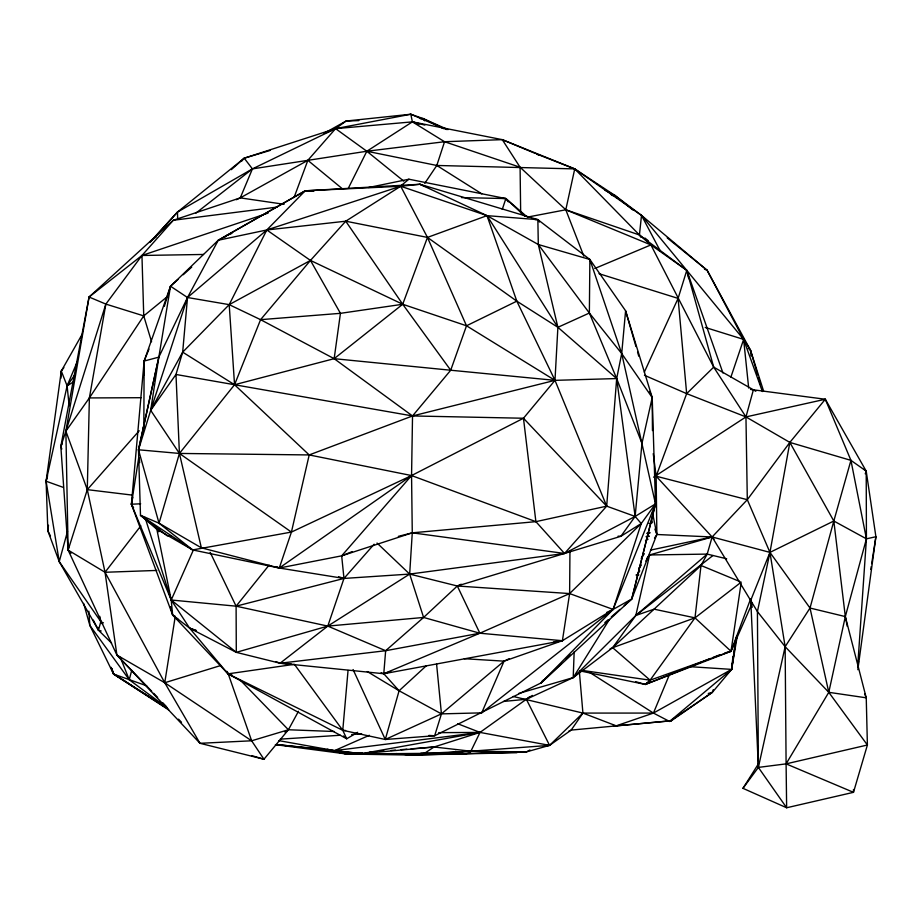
<?xml version="1.0" encoding="UTF-8"?>
<svg xmlns="http://www.w3.org/2000/svg" width="922" height="922" viewBox="0 0 922 922"><rect width="100%" height="100%" fill="white"/><g stroke="black" fill="none" stroke-linecap="round" stroke-linejoin="round"><path stroke-width="1.38" d="M569.946 551.195L569.623 593.572L562.397 640.709L504.057 661.155L441.442 713.882L385.281 739.479L342.765 730.316L227.999 673.855L172.645 615.02L131.408 504.23L144.132 361.055L170.512 286.223L218.272 240.239L305.182 190.819L419.948 184.273L537.86 219.643L589.873 259.485L625.6 310.806L652.211 397.555L655.496 503.896L631.731 599.035L541.237 682.822L434.654 735.756L385.281 739.479L353.091 669.545M618.063 536.178L620.886 536.293L635.143 516.447L641.966 443.355L616.68 378.562L589.365 313.031L589.873 259.485L538.298 244.514L487 215.644L419.948 184.273L400.701 186.244L305.182 190.819L218.272 240.239L187.512 297.518L158.838 357.137L138.496 449.786L140.49 515.283L156.844 529.297L192.663 549.927L279.285 568.033L343.975 578.44L409.668 574.083L564.518 553.465L620.886 536.293L641.239 523.558L655.496 503.896L621.705 353.552L589.873 259.485M218.272 240.239L266.804 229.97L400.701 186.244L427.462 237.415L466.509 325.789L450.708 370.229L412.526 415.949L411.558 475.556L412.272 532.824L409.668 574.083L423.601 617.452L479.855 633.218L562.397 640.709L613.107 609.419L631.731 599.035L656.867 534.495L656.141 476.201L653.249 453.647M448.011 129.622L423.037 118.535L410.797 114.236L346.061 121.036L335.585 128.642L307.844 160.336L240.273 197.873L173.278 220.266L141.953 255.475L105.857 304.087L89.376 397.935L87.29 489.651L105.039 572.274L116.91 655.069L199.993 743.305L263.957 759.244L288.413 729.763L298.474 711.3M143.694 375.335L144.132 361.055L149.018 349.081M574.164 651.796L573.207 677.624L526.358 699.268L480.016 732.414L434.066 746.993L361.689 753.654L346.707 754.023L275.367 744.642M60.933 378.239L61.301 371.047L82.427 333.787M857.667 666.744L866.426 538.828L866.207 471.119L825.305 399.249L750.531 389.441M635.961 346.545L625.6 310.806L621.705 353.552L616.68 378.562L606.688 506.155L564.518 553.465L457.312 586L423.601 617.452L385.65 650.713L280.081 663.229L236.297 652.35L189.621 628.147L172.645 615.02L170.489 606.734M398.327 536.374L412.272 532.824L564.518 553.465L635.143 516.447L655.496 503.896L613.107 609.419L481.71 712.856L441.442 713.882L399.099 690.762L383.783 673.74L385.65 650.713L327.783 626.096L236.101 606.18L171.227 600.015L131.408 504.23L138.738 457.589M348.043 670.455L342.765 730.316L346.718 738.776L357.667 732.31M138.761 452.644L138.496 449.786L150.689 410.302L175.975 374.47L182.671 352.158L187.512 297.518L266.804 229.97L305.182 190.819L313.803 191.35M732.921 656.648L731.63 669.384L712.349 692.353L671.354 720.75L571.179 730.086L568.655 731.284M857.944 666.94L858.52 661.328M858.808 658.515L859.097 655.703M48.486 525.217L47.875 530.899L59.239 561.636L98.47 630.233L111.55 643.083M735.675 639.684L731.63 669.384L669.556 721.453L653.433 713.075L589.665 672.426M857.84 669.706L875.9 536.731L866.207 471.119L864.075 469.229M63.86 367.613L61.301 371.047L46.1 481.226L47.875 530.899L50.468 535.993M736.378 636.952L731.63 669.384L653.433 713.075L616.196 725.833L613.407 725.51M579.719 670.836L645.342 684.447L731.008 651.278L741.046 583.545M142.057 436.394L143.844 425.088L144.132 361.055L158.838 357.137L170.512 286.223L177.934 279.527M870.783 569.416L871.232 566.569M871.67 563.722L875.9 536.731L866.426 538.828L833.822 521.011L789.843 442.41L745.956 416.917L686.659 393.636L644.443 375.289M175.284 616.219L164.75 682.741L199.993 743.305L251.637 740.792L288.413 729.763L334.329 731.503M737.37 635.431L731.63 669.384L690.301 666.698M276.957 207.127L173.278 220.266L89.065 297.022L65.877 431.173L60.829 446.375L68.124 550.111L116.91 655.069L151.692 691.246M70.982 553.338L68.124 550.111L68.608 547.311M61.809 449.026L60.829 446.375L89.065 297.022L141.953 255.475L268.106 213.074M133.586 507.849L131.408 504.23L132.814 497.235M201.353 547.818L159.033 523.2L179.421 453.44L234.545 384.739L260.58 319.669L310.46 260.43L345.738 221.199L400.701 186.244L487 215.644L537.86 219.643L538.298 244.514L557.891 327.31L554.986 380.348L523.466 418.242L411.558 475.556L291.421 532.075L192.663 549.927L159.033 523.2L138.496 449.786L158.838 357.137L150.689 410.302L179.421 453.44L201.353 547.818L279.285 568.033L341.67 555.839L412.272 532.824L535.889 521.656L606.688 506.155L635.143 516.447L641.239 523.558L613.107 609.419L541.237 682.822L542.678 680.367M149.837 242.451L177.462 212.083L244.226 158.192L335.585 128.642L412.388 121.865L502.271 139.648L574.74 168.899L565.797 209.778L583.833 256.143M641.966 443.355L652.211 397.555L649.537 391.458M758.287 764.073L742.959 788.322L786.639 807.764L758.368 767.404L757.423 611.586L769.951 552.393L789.843 442.41L850.937 460.366L833.822 521.011L845.324 616.588L866.242 697.816L867.395 745.011L853.484 792.332L786.639 807.764L786.097 763.865L828.786 692.318L845.324 616.588L866.426 538.828L850.937 460.366L825.305 399.249L789.843 442.41L747.304 499.701L712.13 536.973L649.584 554.963L635.823 615.47L612.669 647.682L573.207 677.624L518.602 693.494M276.784 566.696L279.285 568.033L291.421 532.075L309.204 454.938L412.526 415.949L554.986 380.348L616.68 378.562L635.143 516.447M655.496 503.896L631.731 599.035L624.206 605.627M131.742 670.294L129.241 679.745L166.974 707.739M47.587 475.729L46.1 481.226L59.239 561.636L102.538 624.102M59.239 561.636L67.525 531.303M99.76 616.288L100.74 621.912L98.47 630.233L101.19 631.017M742.959 788.322L758.368 767.404L786.097 763.865L867.395 745.011L828.786 692.318L810.012 608.036L769.951 552.393L747.304 499.701L745.956 416.917L753.389 389.81L713.697 367.14L650.92 244.918L639.43 234.972L574.74 168.899L536.8 154.055L539.335 155.392M853.449 789.52L853.484 792.332L786.097 763.865L785.141 646.679L769.951 552.393L750.762 600.268L758.368 767.404L785.141 646.679L810.012 608.036L833.822 521.011L769.951 552.393L712.13 536.973L656.867 534.495L654.516 538.091M385.281 739.479L399.099 690.762L426.437 665.661M610.064 648.858L612.669 647.682L701.008 565.486L707.197 554.099L712.13 536.973L656.141 476.201L686.659 393.636L713.697 367.14L686.786 270.353L639.43 234.972L565.797 209.778L520.089 167.251L502.271 139.648L444.554 141.723L366.829 151.243L252.421 168.887L177.462 212.083L150.724 241.61M164.323 306.335L170.512 286.223L187.512 297.518L229.209 304.64L260.58 319.669L334.156 358.681L412.526 415.949L523.466 418.242L606.688 506.155L554.986 380.348L516.816 301.16L487 215.644L427.462 237.415L345.738 221.199L266.804 229.97L229.209 304.64L182.671 352.158L150.689 410.302L187.512 297.518M89.065 297.022L105.857 304.087L65.877 431.173L68.124 550.111L105.039 572.274L164.75 682.741L251.637 740.792L263.957 759.244L251.671 755.602M68.124 550.111L87.29 489.651L139.199 430.77M424.754 183.363L436.798 165.464L444.554 141.723L412.388 121.865L410.797 114.236L335.585 128.642L326.78 132.561M502.271 209.398L505.867 198.564L408.907 179.214L368.627 187.512M730.904 377.086L743.628 339.4L707.116 270.261L641.505 215.379L615.101 195.579L574.74 168.899L436.798 165.464L366.829 151.243L335.585 128.642L252.421 168.887L195.983 213.074M276.093 661.685L280.081 663.229L327.783 626.096L343.975 578.44L374.125 544.211M669.556 721.453L712.349 692.353L713.271 689.668M865.239 473.827L866.207 471.119L850.937 460.366M182.671 352.158L234.545 384.739L334.156 358.681L402.718 304.26L427.462 237.415L516.816 301.16L557.891 327.31L616.68 378.562M294.106 197.389L307.844 160.336L343.088 189.367M635.638 681.681L645.342 684.447L650.102 680.182L731.008 651.278L750.681 598.735M669.36 674.823L653.433 713.075L582.923 713.075L513.07 696.444M77.137 362L67.11 385.857L46.1 481.226L63.422 487.438M236.378 199.705L240.273 197.873L252.421 168.887L244.226 158.192L231.318 169.648M481.71 712.856L504.057 661.155L509.255 658.688M724.819 652.926L731.008 651.278L751.914 603.887M193.332 550.123L171.227 600.015L172.645 615.02L178.2 619.457M644.317 372.131L678.096 298.394L686.786 270.353L650.92 244.918L565.797 209.778L527.776 217.05M328.474 750.266L346.707 754.023L411.685 755.06L470.888 751.211L480.016 732.414L549.57 745.368L571.179 730.086L582.923 713.075L579.442 672.507M348.309 188.261L366.829 151.243L412.388 121.865L424.835 125.081M60.829 446.375L62.212 443.874M609.511 619.33L573.207 677.624L635.823 615.47L707.197 554.099L726.697 558.801M636.722 575.605L639.753 570.753M645.803 561.037L649.584 554.963L707.197 554.099M641.216 558.444L644.351 553.661M132.272 495.102L87.29 489.651L65.877 431.173L89.376 397.935L143.74 315.889L167.066 296.838M75.316 374.113L67.11 385.857L69.162 405.795M582.623 670.455L650.102 680.182L694.992 617.855L741.253 582.128M140.836 525.851L105.039 572.274L156.798 570.43M269.074 565.128L236.101 606.18L236.297 652.35L327.783 626.096L423.601 617.452M638.704 568.344L641.424 564.99M646.864 558.306L649.584 554.963M241.449 161.419L244.226 158.192L270.1 150.447M210.158 552.301L236.101 606.18L343.975 578.44L341.67 555.839L411.558 475.556L535.889 521.656L564.518 553.465M641.239 523.558L569.623 593.572L479.855 633.218L383.783 673.74L280.081 663.229L282.95 663.114M541.237 682.822L560.887 663.852M566.062 658.861L570.199 654.862M395.999 753.585L411.685 755.06L526.439 751.903L549.57 745.368L582.923 713.075L616.196 725.833L671.354 720.75L668.508 720.727M183.236 274.744L191.73 267.092M224.599 237.438L226.72 235.525L231.964 233.347M156.049 236.516L151.75 240.342L156.187 236.747M604.832 622.592L608.059 619.768M611.286 616.933L619.895 609.396M712.983 555.505L635.823 615.47L654.113 609.177L694.992 617.855L731.008 651.278M401.381 185.391L408.907 179.214M529.758 696.686L526.358 699.268L503.516 701.446M701.043 662.238L645.342 684.447L648.788 681.877M279.285 568.033L411.558 475.556L309.204 454.938L179.421 453.44L138.496 449.786M645.342 684.447L649.987 681.3M411.685 755.06L516.885 752.721L470.888 751.211L434.066 746.993L424.408 753.378L411.685 755.06L399.203 753.804M653.583 477.193L745.956 416.917L825.305 399.249M284.886 732.033L288.413 729.763L239.766 679.606M532.328 695.43L526.358 699.268L549.57 745.368L545.444 745.794M327.783 626.096L409.668 574.083L457.312 586L569.623 593.572L613.107 609.419L606.618 612.496M73.195 382.054L67.11 385.857L61.301 371.047M324.141 133.321L346.061 121.036L358.889 120.609M529.954 749.989L526.439 751.903L470.888 751.211L424.408 753.378L346.707 754.023L335.562 751.292M645.504 540.592L648.028 539.232M266.804 229.97L310.46 260.43L402.718 304.26L466.509 325.789L516.816 301.16M461.207 584.214L457.312 586L479.855 633.218L385.65 650.713M652.453 430.597L652.211 397.555L621.705 353.552L589.365 313.031L557.891 327.31L487 215.644M457.6 723.689L480.016 732.414L361.689 753.654L276.715 744.573L334.536 750.623L369.342 735.307M594.725 268.521L650.92 244.918M341.67 555.839L352.239 551.598M703.693 661.178L710.32 658.538M712.971 657.478L719.609 654.839M381.109 672.726L383.783 673.74L390.64 671.539M220.773 665.511L164.75 682.741L116.91 655.069M420.893 753.193L465.045 754.035L470.531 752.456M708.28 693.459L712.349 692.353M647.071 533.354L649.837 532.605M646.195 536.616L648.927 535.947M650.494 550.123L712.13 536.973L713.974 539.186M646.345 536.869L649.169 536.339M383.783 673.74L562.397 640.709L553.868 641.804M466.509 325.789L554.986 380.348L450.708 370.229L402.718 304.26L340.437 313.33L260.58 319.669M144.984 517.346L171.227 600.015L189.621 628.147L227.999 673.855L294.395 664.313L342.765 730.316L345.635 730.489M278.698 740.608L334.536 750.623L480.016 732.414L438.665 732.656M647.117 533.193L649.918 532.962M346.707 754.023L355.293 753.332M358.162 753.101L362.461 752.755M369.618 752.179L373.917 751.833M379.645 751.372L383.932 751.027M391.101 750.45L395.4 750.105M401.128 749.644L406.856 749.183M411.143 748.837L434.066 746.993M470.888 751.211L549.57 745.368M280.253 739.144L340.23 735.249M351.651 734.511L361.643 733.866M131.408 504.23L140.686 503.792M420.178 118.627L423.037 118.535L443.632 128.654M636.007 575.005L638.842 574.925M203.508 254.46L141.953 255.475L143.74 315.889L151.565 341.762M89.376 397.935L141.135 397.705M534.99 219.586L537.86 219.643L539.405 222.052M648.973 523.339L651.716 523.396M461.484 197.596L505.867 198.564L527.591 217.304M612.254 195.464L615.101 195.579L632.838 209.974M428.903 735.422L434.654 735.756L441.442 713.882L436.59 664.094M464.296 658.711L504.057 661.155M501.568 198.288L505.867 198.564L524.699 216.094M280.081 663.229L291.536 664.094M171.504 536.166L167.262 535.82L140.49 515.283L159.033 523.2M159.679 529.539L156.844 529.297L154.527 525.655M450.708 370.229L334.156 358.681L340.437 313.33L310.46 260.43L229.209 304.64L234.545 384.739L309.204 454.938M334.536 750.623L361.689 753.654M240.273 197.873L284.091 204.292M412.526 415.949L175.975 374.47L179.421 453.44L291.421 532.075M810.012 608.036L845.324 616.588L847.283 626.384M327.218 749.229L329.995 749.92M656.141 476.201L747.304 499.701M610.94 194.496L615.101 195.579L616.645 197.965M455.48 751.361L465.045 754.035M226.789 671.274L227.999 673.855L232.114 675.111M705.215 327.437L743.628 339.4L750.473 350.141L763.554 390.94M105.857 304.087L143.74 315.889M599.035 273.696L678.096 298.394L686.659 393.636M338.524 576.665L343.975 578.44M412.388 121.865L419.107 124.09M444.554 141.723L520.089 167.251L520.665 212.717M196.421 630.498L189.621 628.147L196.271 630.729M100.74 621.912L103.437 622.846M146.69 685.818L113.579 674.074L89.86 625.427L83.648 603.414M739.963 581.598L701.008 565.486L694.992 617.855L612.669 647.682L650.102 680.182M502.271 139.648L535.475 153.501M704.489 269.155L707.116 270.261L750.473 350.141L757.665 374.851M410.797 114.236L446.49 129.529M419.948 184.273L425.226 186.578M605.005 190.22L615.101 195.579M227.999 673.855L346.718 738.776L343.526 735.963M367.279 671.562L399.099 690.762M753.389 389.81L755.809 391.297M436.798 165.464L481.814 193.851M167.896 708.834L113.579 674.074L111.101 667.332M165.557 707.186L113.66 673.867L111.666 668.473L113.579 674.074L168.807 709.975M140.49 515.283L192.663 549.927M574.74 168.899L641.505 215.379L743.628 339.4L762.39 391.539M236.297 652.35L171.227 600.015L156.844 529.297L153.939 524.641M366.829 151.243L403.767 181.138M667.205 237.876L707.116 270.261M748.272 348.343L750.473 350.141L751.061 355.834M644.916 238.026L648.247 240.757M377.029 543.035L409.668 574.083M153.674 693.309L157.65 697.447M162.629 702.622L166.594 706.748M178.522 719.16L181.507 722.26M505.867 198.564L508.345 201.872M538.298 244.514L589.365 313.031M423.037 118.535L424.662 120.817M345.738 221.199L402.718 304.26M641.021 237.357L639.43 234.972L641.505 215.379L660.244 250.888M713.697 367.14L745.956 416.917M712.13 536.973L757.423 611.586L785.141 646.679L828.786 692.318L866.242 697.816L864.629 693.863M93.283 620.045L98.47 630.233L97.87 627.421M157.674 529.147L158.78 531.775M157.42 528.825L158.515 531.464M120.263 657.259L129.241 679.745L89.86 625.427L88.835 611.182M651.474 519.639L652.453 522.348M654.908 529.09L656.867 534.495L652.453 512.563M752.202 604.279L750.762 600.268L752.225 607.298M722.963 373.007L686.786 270.353L688.734 278.663M227.688 672.311L251.637 740.792M758.46 377.605L760.454 384.474M637.563 352.054L638.762 356.169M523.466 418.242L535.889 521.656M743.628 339.4L748.687 388.047M139.268 458.361L139.66 462.637M652.949 512.494L653.064 515.352L653.041 512.482M177.462 212.083L177.669 218.952M143.844 425.088L143.832 427.958L143.844 425.088"/></g></svg>
